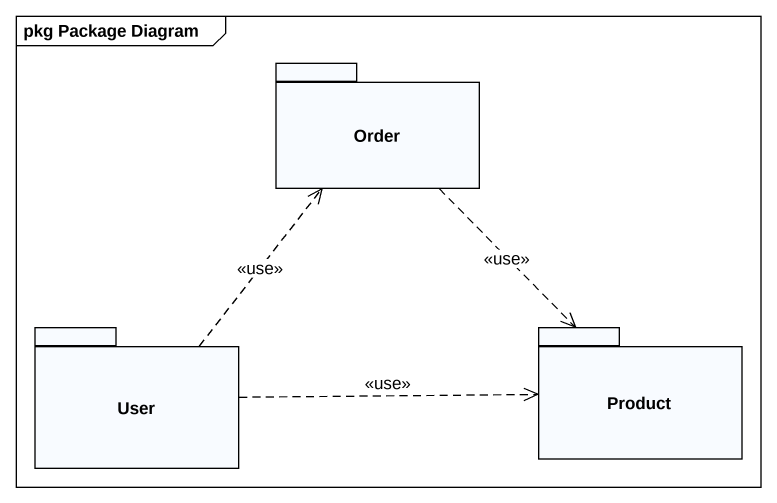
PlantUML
@startuml
mainframe pkg Package Diagram
package Order {
}
package User {
}
package Product {
}
Order ..> Product : <<use>>
User .up.> Order : <<use>>
User .right.> Product : <<use>>
@enduml
